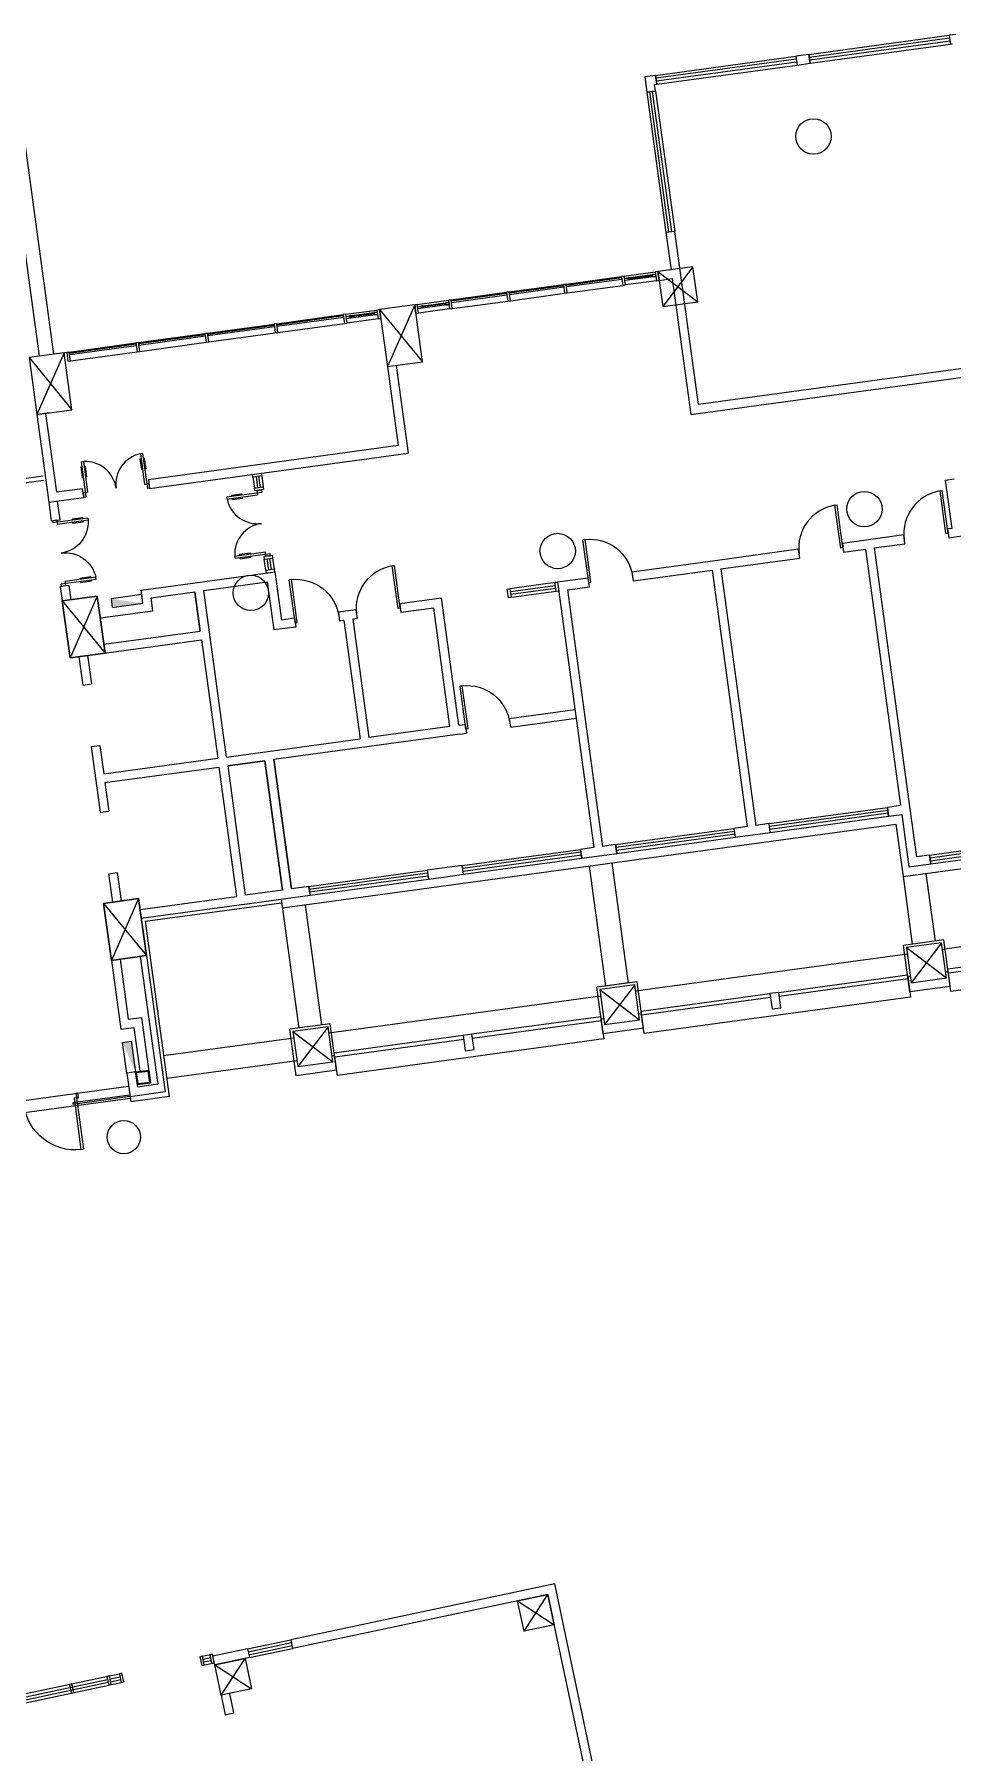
# Model space of a CAD drawing. Header units: millimetres. Extents: x -162945 to 7560, y -3558 to 130718.
# Drawn here: x -143059 to -122297, y 85640 to 124475 of the extents above; entities that cross this region are included whole.
import ezdxf

# ---------------------------------------------------------------- set-up
doc = ezdxf.new("R2010")
doc.units = ezdxf.units.MM
doc.header["$LTSCALE"] = 5
for name, color, linetype in [('A-GLAZ', 140, 'Continuous'), ('A-GLAZ-CWMG', 3, 'Continuous'), ('A-HOLE', 2, 'Continuous'), ('A-WALL', 7, 'Continuous'), ('A—\\M+5C3C5\\M+5B4B0', 135, 'Continuous'), ('A—\\M+5C7BD\\M+5CCE5', 7, 'Continuous'), ('E-COLS-F3$0$0S-COLS-LINE', 4, 'Continuous'), ('E1-RI-3F$0$A-GLAZ-CWMG', 3, 'Continuous'), ('E2-RI-3F$0$A-GLAZ-CWMG', 3, 'Continuous'), ('E2-RI-3F$0$A-WALL', 7, 'Continuous'), ('E2-RV-234F$0$A-GLAZ-CWMG', 3, 'Continuous')]:
    doc.layers.add(name, color=color, linetype=linetype)

msp = doc.modelspace()

# ---------------------------------------------------------------- linework, layer by layer
for p, q in [((-140613, 115004), (-140662, 114997)), ((-140613, 115004), (-140662, 114997)), ((-140662, 114997), (-140567, 114303)), ((-140662, 114997), (-140567, 114303)), ((-140613, 115004), (-140504, 114211)), ((-140613, 115004), (-140504, 114211)), ((-142009, 114700), (-141984, 114703)), ((-142009, 114700), (-141984, 114703)), ((-142000, 114814), (-141950, 114821)), ((-142000, 114814), (-141950, 114821)), ((-142000, 114814), (-141891, 114022)), ((-142000, 114814), (-141891, 114022)), ((-141950, 114821), (-141855, 114127)), ((-141950, 114821), (-141855, 114127)), ((-141910, 114713), (-141935, 114710)), ((-141910, 114713), (-141935, 114710)), ((-140672, 114883), (-140647, 114886)), ((-140672, 114883), (-140647, 114886)), ((-140639, 114642), (-140614, 114646)), ((-140639, 114642), (-140614, 114646)), ((-140573, 114896), (-140597, 114893)), ((-140573, 114896), (-140597, 114893)), ((-140540, 114656), (-140564, 114653)), ((-140540, 114656), (-140564, 114653)), ((-141976, 114460), (-141952, 114463)), ((-141976, 114460), (-141952, 114463)), ((-141877, 114473), (-141902, 114470)), ((-141877, 114473), (-141902, 114470)), ((-140468, 114317), (-140567, 114303)), ((-140468, 114317), (-140567, 114303)), ((-140455, 114218), (-140504, 114211)), ((-140455, 114218), (-140504, 114211)), ((-140468, 114317), (-140455, 114218)), ((-140468, 114317), (-140455, 114218)), ((-138025, 114165), (-137926, 114178)), ((-137926, 114178), (-137919, 114129)), ((-141954, 114114), (-141855, 114127)), ((-141954, 114114), (-141855, 114127)), ((-141954, 114114), (-141941, 114015)), ((-141954, 114114), (-141941, 114015)), ((-141941, 114015), (-141891, 114022)), ((-141941, 114015), (-141891, 114022)), ((-138711, 114021), (-137919, 114129)), ((-138711, 114021), (-138705, 113971)), ((-138705, 113971), (-138011, 114066)), ((-138604, 114060), (-138364, 114093)), ((-138604, 114060), (-138600, 114036)), ((-138590, 113961), (-138594, 113986)), ((-138590, 113961), (-138350, 113994)), ((-138364, 114093), (-138360, 114069)), ((-138350, 113994), (-138353, 114019)), ((-138025, 114165), (-138011, 114066)), ((-124959, 113832), (-124910, 113838)), ((-124827, 112865), (-124959, 113832)), ((-124778, 112872), (-124910, 113838)), ((-122581, 114157), (-122532, 114163)), ((-122449, 113191), (-122581, 114157)), ((-122400, 113197), (-122532, 114163)), ((-142551, 113496), (-142650, 113482)), ((-142650, 113482), (-142643, 113433)), ((-141851, 113541), (-142643, 113433)), ((-142551, 113496), (-142538, 113397)), ((-141844, 113492), (-142538, 113397)), ((-141965, 113551), (-142205, 113518)), ((-142205, 113518), (-142202, 113493)), ((-142192, 113419), (-142195, 113444)), ((-141952, 113452), (-142192, 113419)), ((-141965, 113551), (-141962, 113526)), ((-141952, 113452), (-141955, 113476)), ((-141851, 113541), (-141844, 113492)), ((-130607, 113060), (-130656, 113053)), ((-130524, 112087), (-130656, 113053)), ((-130475, 112094), (-130607, 113060)), ((-122400, 113197), (-122449, 113191)), ((-138529, 112683), (-137835, 112778)), ((-138522, 112633), (-138529, 112683)), ((-138522, 112633), (-137729, 112742)), ((-138421, 112723), (-138181, 112756)), ((-138421, 112723), (-138418, 112698)), ((-138407, 112624), (-138411, 112649)), ((-138407, 112624), (-138167, 112657)), ((-138181, 112756), (-138177, 112731)), ((-138167, 112657), (-138171, 112681)), ((-137822, 112679), (-137835, 112778)), ((-137822, 112679), (-137722, 112692)), ((-137722, 112692), (-137729, 112742)), ((-124778, 112872), (-124827, 112865)), ((-134966, 112464), (-134917, 112470)), ((-134834, 111498), (-134966, 112464)), ((-134785, 111504), (-134917, 112470)), ((-141661, 112154), (-142454, 112046)), ((-142447, 111996), (-142454, 112046)), ((-142348, 112010), (-142447, 111996)), ((-141668, 112204), (-142361, 112109)), ((-142348, 112010), (-142361, 112109)), ((-141782, 112213), (-142023, 112180)), ((-142023, 112180), (-142019, 112156)), ((-142009, 112081), (-142012, 112106)), ((-141769, 112114), (-142009, 112081)), ((-141782, 112213), (-141779, 112188)), ((-141769, 112114), (-141772, 112139)), ((-141661, 112154), (-141668, 112204)), ((-137245, 112152), (-137294, 112145)), ((-137162, 111179), (-137294, 112145)), ((-137113, 111186), (-137245, 112152)), ((-130524, 112087), (-130475, 112094)), ((-134785, 111504), (-134834, 111498)), ((-137162, 111179), (-137113, 111186)), ((-133384, 109753), (-133434, 109746)), ((-133302, 108780), (-133434, 109746)), ((-133252, 108787), (-133384, 109753)), ((-133302, 108780), (-133252, 108787)), ((-126448, 106637), (-123773, 107002)), ((-123764, 106936), (-126439, 106571)), ((-123755, 106870), (-126430, 106505)), ((-126421, 106438), (-123746, 106804)), ((-123746, 106804), (-123773, 107002)), ((-129916, 106163), (-127241, 106528)), ((-127232, 106462), (-129907, 106097)), ((-127241, 106528), (-127214, 106330)), ((-126421, 106438), (-126448, 106637)), ((-133384, 105690), (-130709, 106055)), ((-130682, 105857), (-130709, 106055)), ((-129916, 106163), (-129889, 105965)), ((-127223, 106396), (-129898, 106031)), ((-129889, 105965), (-127214, 106330)), ((-122818, 105924), (-120143, 106289)), ((-120134, 106223), (-122809, 105858)), ((-120125, 106157), (-122800, 105791)), ((-122791, 105725), (-120116, 106091)), ((-133357, 105491), (-133384, 105690)), ((-130700, 105989), (-133375, 105623)), ((-130691, 105923), (-133366, 105557)), ((-133357, 105491), (-130682, 105857)), ((-122818, 105924), (-122791, 105725)), ((-136852, 105216), (-134177, 105581)), ((-134168, 105515), (-136843, 105150)), ((-134159, 105449), (-136834, 105084)), ((-136825, 105018), (-134150, 105383)), ((-134177, 105581), (-134150, 105383)), ((-136852, 105216), (-136825, 105018)), ((-142103, 100436, 0), (-142162, 100428, 0)), ((-142162, 100428, 0), (-142004, 99269, 0)), ((-142103, 100436, 0), (-141944, 99277, 0)), ((-142004, 99269, 0), (-141944, 99277, 0))]:
    msp.add_line(p, q)
at = {"lineweight": 13}
for p, q in [((-142009, 114700), (-141976, 114460)), ((-142009, 114700), (-141976, 114460)), ((-141910, 114713), (-141877, 114473)), ((-141910, 114713), (-141877, 114473)), ((-140672, 114883), (-140639, 114642)), ((-140672, 114883), (-140639, 114642)), ((-140573, 114896), (-140540, 114656)), ((-140573, 114896), (-140540, 114656))]:
    msp.add_line(p, q, dxfattribs=at)
at = {"extrusion": (0, 0, -1)}
msp.add_lwpolyline([(140604, 111617), (140631, 111815), (141324, 111720), (141297, 111522)], close=True, dxfattribs=at)
at = {"elevation": 0}
msp.add_lwpolyline([(-140771, 101027), (-140969, 101000), (-141064, 101693), (-140866, 101720)], close=True, dxfattribs=at)
at = {"lineweight": 13}
for centre, radius, start, end in [((-140518, 114310), 700, 101.8798, -172.2163), ((-140518, 114310), 700, 101.8798, -172.2163), ((-141905, 114121), 700, 7.7837, 93.6877), ((-141905, 114121), 700, 7.7837, 93.6877), ((-124802, 112869), 975, 99.2526, -172.2167), ((-122424, 113194), 975, 99.2526, -172.2167), ((-134809, 111501), 975, 99.2534, -172.2159)]:
    msp.add_arc(centre, radius, start, end, dxfattribs=at)
for centre, start, end in [((-138018, 114115), -168.1206, -82.2167), ((-137828, 112728), 97.7833, -176.3127)]:
    msp.add_arc(centre, 700, start, end)
at = {"extrusion": (0, 0, -1)}
for centre, start, end in [((142544, 113446), 176.3127, -97.7833), ((142355, 112059), 82.2167, 168.1206)]:
    msp.add_arc(centre, 700, start, end, dxfattribs=at)
at = {"lineweight": 13, "extrusion": (0, 0, -1)}
for centre in [(130499, 112090), (137138, 111183), (133277, 108783)]:
    msp.add_arc(centre, 975, 83.6859, 172.2167, dxfattribs=at)
at = {"lineweight": 13, "extrusion": (-1.50994e-10, -2.06882e-11, -1)}
msp.add_arc((142133, 100432, 0), 1170, -96.3242, -7.7935, dxfattribs=at)
at = {"extrusion": (0, 0, -1)}
msp.add_solid([(140604, 111617), (140604, 111617), (141297, 111522), (141324, 111720)], dxfattribs=at)
msp.add_solid([(-140771, 101027, 0), (-140771, 101027, 0), (-140866, 101720, 0), (-141064, 101693, 0)])
at = {"layer": 'A-GLAZ', "color": 8}
for p, q in [((-142074, 100546), (-142117, 100540)), ((-142117, 100540), (-142103, 100436)), ((-142103, 100436), (-142059, 100442)), ((-142059, 100442), (-142074, 100546))]:
    msp.add_line(p, q, dxfattribs=at)
at = {"layer": 'A-GLAZ', "color": 8, "elevation": 0}
for points in [[(-140771, 101027), (-140474, 101068), (-140433, 100770), (-140730, 100730)], [(-140749, 101010), (-140491, 101045), (-140456, 100787), (-140713, 100752)]]:
    msp.add_lwpolyline(points, close=True, dxfattribs=at)
at = {"layer": 'A-GLAZ-CWMG', "color": 8}
msp.add_lwpolyline([(-142074, 100546), (-142117, 100540), (-142103, 100436), (-142059, 100442)], close=True, dxfattribs=at)
at = {"layer": 'A-HOLE'}
for points in [[(-142863, 114488), (-146034, 114055), (-144950, 106128)], [(-142850, 114389), (-145921, 113969), (-144960, 106934)]]:
    msp.add_lwpolyline(points, dxfattribs=at)
at = {"layer": 'A-WALL'}
for p, q in [((-141317, 103546), (-141105, 101991, 0)), ((-141119, 103573), (-140934, 102216, 0)), ((-140663, 103635, 0), (-140283, 100851, 0)), ((-140525, 103654), (-140103, 100573)), ((-140934, 102216, 0), (-140636, 102256, 0)), ((-140934, 102216, 0), (-140636, 102256, 0)), ((-140636, 102256, 0), (-140447, 100869, 0)), ((-141105, 101991, 0), (-140807, 102031, 0)), ((-140807, 102031, 0), (-140672, 101040, 0)), ((-140969, 101000, 0), (-140896, 100465)), ((-140771, 101027, 0), (-140725, 100690)), ((-140725, 100690), (-140269, 100752)), ((-140288, 100891, 0), (-140269, 100752)), ((-140103, 100573), (-140896, 100465))]:
    msp.add_line(p, q, dxfattribs=at)
at = {"layer": 'A—\\M+5C3C5\\M+5B4B0'}
for p, q in [((-125545, 124021), (-122375, 124455)), ((-122366, 124389), (-125536, 123955)), ((-122357, 124322), (-125527, 123889)), ((-129013, 123547), (-125843, 123981)), ((-125834, 123915), (-129004, 123481)), ((-125518, 123823), (-122348, 124256)), ((-125825, 123848), (-128995, 123415)), ((-128986, 123349), (-125816, 123782)), ((-129212, 123166), (-129014, 123193)), ((-129014, 123193), (-129212, 123166)), ((-129212, 123166), (-128779, 119996)), ((-128713, 120005), (-129146, 123175)), ((-128647, 120014), (-129080, 123184)), ((-129014, 123193), (-128581, 120023)), ((-128581, 120023), (-128779, 119996)), ((-131038, 118829), (-129783, 119001)), ((-129779, 118970), (-131034, 118799)), ((-131031, 118774), (-129776, 118945)), ((-129776, 118945), (-129779, 118970)), ((-129724, 119009), (-129021, 119105)), ((-129717, 118960), (-129014, 119056)), ((-129717, 118960), (-129642, 118970)), ((-129710, 118909), (-129717, 118960)), ((-129710, 118909), (-129717, 118960)), ((-129007, 119005), (-129710, 118909)), ((-129635, 118920), (-129710, 118909)), ((-128993, 118907), (-129697, 118811)), ((-129642, 118970), (-129089, 119045)), ((-129556, 118982), (-129642, 118970)), ((-129642, 118970), (-129635, 118920)), ((-129086, 119020), (-129638, 118945)), ((-129014, 119056), (-129089, 119045)), ((-129089, 119045), (-129082, 118995)), ((-129082, 118995), (-129007, 119005)), ((-128961, 119113), (-129021, 119105)), ((-129021, 119105), (-128993, 118907)), ((-129007, 119005), (-129014, 119056)), ((-129014, 119056), (-129007, 119005)), ((-128993, 118907), (-128934, 118915)), ((-128934, 118915), (-128961, 119113)), ((-134401, 118370), (-133697, 118466)), ((-133638, 118474), (-132383, 118645)), ((-132378, 118615), (-133633, 118444)), ((-133630, 118418), (-132375, 118590)), ((-133611, 118276), (-132356, 118447)), ((-132323, 118654), (-131098, 118821)), ((-131094, 118791), (-132319, 118623)), ((-132319, 118623), (-132316, 118598)), ((-132316, 118598), (-131090, 118766)), ((-132296, 118455), (-131071, 118623)), ((-131034, 118799), (-131031, 118774)), ((-131011, 118631), (-129756, 118802)), ((-137579, 117935), (-136075, 118141)), ((-137579, 117935), (-136075, 118141)), ((-136071, 118111), (-137575, 117905)), ((-136071, 118111), (-137575, 117905)), ((-137571, 117880), (-136068, 118085)), ((-137571, 117880), (-136068, 118085)), ((-136068, 118085), (-136071, 118111)), ((-136068, 118085), (-136071, 118111)), ((-136016, 118149), (-135312, 118245)), ((-136016, 118149), (-135312, 118245)), ((-136009, 118100), (-135306, 118196)), ((-136009, 118100), (-135306, 118196)), ((-136009, 118100), (-135933, 118110)), ((-136009, 118100), (-135933, 118110)), ((-136002, 118049), (-136009, 118100)), ((-136002, 118049), (-136009, 118100)), ((-136002, 118049), (-136009, 118100)), ((-136002, 118049), (-136009, 118100)), ((-135299, 118146), (-136002, 118049)), ((-135299, 118146), (-136002, 118049)), ((-135927, 118060), (-136002, 118049)), ((-135927, 118060), (-136002, 118049)), ((-135933, 118110), (-135381, 118186)), ((-135933, 118110), (-135381, 118186)), ((-135847, 118122), (-135933, 118110)), ((-135847, 118122), (-135933, 118110)), ((-135933, 118110), (-135927, 118060)), ((-135933, 118110), (-135927, 118060)), ((-135378, 118160), (-135930, 118085)), ((-135378, 118160), (-135930, 118085)), ((-135306, 118196), (-135381, 118186)), ((-135306, 118196), (-135381, 118186)), ((-135381, 118186), (-135374, 118135)), ((-135381, 118186), (-135374, 118135)), ((-135374, 118135), (-135299, 118146)), ((-135374, 118135), (-135299, 118146)), ((-135253, 118253), (-135312, 118245)), ((-135253, 118253), (-135312, 118245)), ((-135312, 118245), (-135285, 118047)), ((-135312, 118245), (-135285, 118047)), ((-135299, 118146), (-135306, 118196)), ((-135306, 118196), (-135299, 118146)), ((-135299, 118146), (-135306, 118196)), ((-135306, 118196), (-135299, 118146)), ((-135226, 118055), (-135253, 118253)), ((-134394, 118320), (-133690, 118417)), ((-134394, 118320), (-134318, 118331)), ((-134387, 118270), (-134394, 118320)), ((-134387, 118270), (-134394, 118320)), ((-133683, 118366), (-134387, 118270)), ((-134311, 118280), (-134387, 118270)), ((-133670, 118268), (-134373, 118171)), ((-134318, 118331), (-133766, 118406)), ((-134232, 118343), (-134318, 118331)), ((-134318, 118331), (-134311, 118280)), ((-133762, 118381), (-134315, 118306)), ((-133690, 118417), (-133766, 118406)), ((-133766, 118406), (-133759, 118356)), ((-133759, 118356), (-133683, 118366)), ((-133683, 118366), (-133690, 118417)), ((-133690, 118417), (-133683, 118366)), ((-133633, 118444), (-133630, 118418)), ((-140705, 117508), (-139201, 117714)), ((-140705, 117508), (-139201, 117714)), ((-139197, 117683), (-140700, 117478)), ((-139197, 117683), (-140700, 117478)), ((-139142, 117722), (-137638, 117927)), ((-139142, 117722), (-137638, 117927)), ((-137634, 117897), (-139137, 117691)), ((-137634, 117897), (-139137, 117691)), ((-139137, 117691), (-139134, 117666)), ((-139137, 117691), (-139134, 117666)), ((-139134, 117666), (-137631, 117872)), ((-139134, 117666), (-137631, 117872)), ((-139115, 117524), (-137611, 117729)), ((-139115, 117524), (-137611, 117729)), ((-137575, 117905), (-137571, 117880)), ((-137575, 117905), (-137571, 117880)), ((-137552, 117737), (-136048, 117943)), ((-137552, 117737), (-136048, 117943)), ((-135285, 118047), (-135989, 117951)), ((-135285, 118047), (-135989, 117951)), ((-135285, 118047), (-135226, 118055)), ((-135285, 118047), (-135226, 118055)), ((-142268, 117294), (-140764, 117500)), ((-142268, 117294), (-140764, 117500)), ((-140760, 117470), (-142263, 117264)), ((-140760, 117470), (-142263, 117264)), ((-142260, 117239), (-140756, 117444)), ((-142260, 117239), (-140756, 117444)), ((-142240, 117096), (-140737, 117302)), ((-142240, 117096), (-140737, 117302)), ((-140700, 117478), (-140697, 117453)), ((-140700, 117478), (-140697, 117453)), ((-140697, 117453), (-139193, 117658)), ((-140697, 117453), (-139193, 117658)), ((-140677, 117310), (-139174, 117515)), ((-140677, 117310), (-139174, 117515)), ((-138117, 114470), (-138082, 114218)), ((-138047, 114480), (-138013, 114227)), ((-137988, 114488), (-137954, 114235)), ((-137919, 114497), (-137884, 114245)), ((-137759, 112369), (-137794, 112622)), ((-137700, 112377), (-137734, 112630)), ((-137630, 112387), (-137665, 112640)), ((-137828, 112360), (-137863, 112612)), ((-131231, 112091), (-132307, 111944)), ((-131281, 112014), (-132297, 111875)), ((-131273, 111954), (-132289, 111815)), ((-131264, 111885), (-132279, 111746)), ((-140890, 100425), (-160656, 97723)), ((-140900, 100500), (-142188, 100324)), ((-142188, 100324), (-142185, 100299)), ((-142185, 100299), (-140897, 100475)), ((-138239, 87984), (-137261, 88191)), ((-138239, 87984), (-137261, 88191)), ((-139257, 87819), (-139316, 87807)), ((-139316, 87807), (-139275, 87611)), ((-139266, 87817), (-139032, 87867)), ((-139216, 87624), (-139257, 87819)), ((-139244, 87754), (-139077, 87789)), ((-139032, 87867), (-139091, 87854)), ((-139091, 87854), (-139050, 87659)), ((-138991, 87671), (-139032, 87867)), ((-138226, 87918), (-137247, 88126)), ((-138226, 87918), (-137247, 88126)), ((-138212, 87853), (-137233, 88060)), ((-138212, 87853), (-137233, 88060)), ((-138198, 87788), (-137220, 87995)), ((-138198, 87788), (-137220, 87995)), ((-141361, 87374), (-141136, 87422)), ((-141077, 87434), (-141136, 87422)), ((-141136, 87422), (-141094, 87226)), ((-141036, 87238), (-141077, 87434)), ((-139275, 87611), (-138991, 87671)), ((-139275, 87611), (-139216, 87624)), ((-139230, 87689), (-139063, 87724)), ((-139050, 87659), (-138991, 87671)), ((-148425, 85879), (-141361, 87374)), ((-148411, 85813), (-141406, 87296)), ((-148397, 85748), (-141392, 87231)), ((-148383, 85683), (-141378, 87166)), ((-142208, 87195), (-142267, 87182)), ((-142267, 87182), (-142225, 86987)), ((-142225, 86987), (-142167, 86999)), ((-142167, 86999), (-142208, 87195)), ((-141361, 87374), (-141419, 87362)), ((-141419, 87362), (-141378, 87166)), ((-141378, 87166), (-141319, 87178)), ((-141319, 87178), (-141361, 87374)), ((-141347, 87309), (-141122, 87356)), ((-141333, 87244), (-141108, 87291)), ((-141319, 87178), (-141094, 87226)), ((-141094, 87226), (-141036, 87238))]:
    msp.add_line(p, q, dxfattribs=at)
at = {"layer": 'A—\\M+5C3C5\\M+5B4B0', "extrusion": (0, 0, -1)}
for p, q in [((-129724, 119009), (-129783, 119001)), ((-129783, 119001), (-129756, 118802)), ((-129697, 118811), (-129724, 119009)), ((-133638, 118474), (-133697, 118466)), ((-133697, 118466), (-133670, 118268)), ((-133611, 118276), (-133638, 118474)), ((-132323, 118654), (-132383, 118645)), ((-132383, 118645), (-132356, 118447)), ((-132356, 118447), (-132296, 118455)), ((-132296, 118455), (-132323, 118654)), ((-131038, 118829), (-131098, 118821)), ((-131098, 118821), (-131071, 118623)), ((-131071, 118623), (-131011, 118631)), ((-131011, 118631), (-131038, 118829)), ((-129756, 118802), (-129697, 118811)), ((-136016, 118149), (-136075, 118141)), ((-136016, 118149), (-136075, 118141)), ((-136075, 118141), (-136048, 117943)), ((-136075, 118141), (-136048, 117943)), ((-135989, 117951), (-136016, 118149)), ((-135989, 117951), (-136016, 118149)), ((-134401, 118370), (-134460, 118361)), ((-134460, 118361), (-134433, 118163)), ((-134433, 118163), (-134373, 118171)), ((-134373, 118171), (-134401, 118370)), ((-133670, 118268), (-133611, 118276)), ((-139142, 117722), (-139201, 117714)), ((-139201, 117714), (-139174, 117515)), ((-139115, 117524), (-139142, 117722)), ((-137579, 117935), (-137638, 117927)), ((-137579, 117935), (-137638, 117927)), ((-137638, 117927), (-137611, 117729)), ((-137638, 117927), (-137611, 117729)), ((-137611, 117729), (-137552, 117737)), ((-137611, 117729), (-137552, 117737)), ((-137552, 117737), (-137579, 117935)), ((-137552, 117737), (-137579, 117935)), ((-136048, 117943), (-135989, 117951)), ((-136048, 117943), (-135989, 117951)), ((-142268, 117294), (-142327, 117286)), ((-142268, 117294), (-142327, 117286)), ((-142327, 117286), (-142300, 117088)), ((-142327, 117286), (-142300, 117088)), ((-142240, 117096), (-142268, 117294)), ((-142240, 117096), (-142268, 117294)), ((-140705, 117508), (-140764, 117500)), ((-140764, 117500), (-140737, 117302)), ((-140737, 117302), (-140677, 117310)), ((-140677, 117310), (-140705, 117508)), ((-139174, 117515), (-139115, 117524)), ((-142300, 117088), (-142240, 117096)), ((-142300, 117088), (-142240, 117096))]:
    msp.add_line(p, q, dxfattribs=at)
at = {"layer": 'A—\\M+5C3C5\\M+5B4B0', "color": 8}
for p, q in [((-123419, 105438), (-88226, 110248)), ((-137452, 104730), (-123581, 106624)), ((-123581, 106624), (-123419, 105438)), ((-130516, 105677), (-130145, 102964)), ((-130001, 105747), (-129630, 103034)), ((-123419, 105438), (-123210, 103912)), ((-122903, 105508), (-122695, 103982)), ((-137479, 104927), (-137081, 102016)), ((-140550, 104429, 0), (-137469, 104850, 0)), ((-136937, 104800), (-136566, 102086)), ((-122529, 103803), (-116386, 104643)), ((-140550, 104429, 0), (-140008, 100466, 0)), ((-129464, 102855), (-123322, 103695)), ((-122497, 104009), (-123408, 103885)), ((-123265, 102834), (-123408, 103885)), ((-122353, 102959), (-122497, 104009)), ((-119493, 103744), (-122406, 103346)), ((-122394, 103262), (-122406, 103346)), ((-122394, 103262), (-119481, 103660)), ((-116313, 103665), (-122337, 102841)), ((-129432, 103061), (-130344, 102937)), ((-130200, 101886), (-130344, 102937)), ((-129630, 103035), (-130145, 102964)), ((-129289, 102011), (-129432, 103061)), ((-126230, 102823), (-123317, 103221)), ((-126219, 102739), (-123306, 103137)), ((-123317, 103221), (-123306, 103137)), ((-123306, 103137), (-123248, 102717)), ((-122353, 102959), (-123265, 102834)), ((-122337, 102841), (-122394, 103262)), ((-129341, 102398), (-126428, 102796)), ((-129330, 102314), (-126417, 102712)), ((-123248, 102717), (-129272, 101893)), ((-126230, 102823), (-126428, 102796)), ((-126428, 102796), (-126381, 102449)), ((-126183, 102476), (-126230, 102823)), ((-130253, 102273), (-133166, 101875)), ((-133154, 101791), (-130241, 102189)), ((-130253, 102273), (-130241, 102189)), ((-130241, 102189), (-130184, 101769)), ((-129330, 102314), (-129341, 102398)), ((-129272, 101893), (-129330, 102314)), ((-126381, 102449), (-126183, 102476)), ((-136368, 102113), (-137279, 101989)), ((-137136, 100938), (-137279, 101989)), ((-136224, 101063), (-136368, 102113)), ((-133364, 101848), (-136277, 101450)), ((-136265, 101366), (-133352, 101764)), ((-130184, 101769), (-136208, 100945)), ((-133166, 101875), (-133364, 101848)), ((-133364, 101848), (-133316, 101501)), ((-133118, 101528), (-133166, 101875)), ((-129289, 102011), (-130200, 101886)), ((-136265, 101366), (-136277, 101450)), ((-136208, 100945), (-136265, 101366)), ((-133316, 101501), (-133118, 101528)), ((-136224, 101063), (-137136, 100938)), ((-140896, 100465), (-140880, 100347, 0)), ((-140008, 100466, 0), (-140880, 100347, 0))]:
    msp.add_line(p, q, dxfattribs=at)
at = {"layer": 'A—\\M+5C3C5\\M+5B4B0'}
for points in [[(-137927, 114557), (-137919, 114497), (-138117, 114470), (-138125, 114530)], [(-137884, 114245), (-137876, 114185), (-138074, 114158), (-138082, 114218)], [(-137665, 112640), (-137673, 112699), (-137871, 112672), (-137863, 112612)], [(-137622, 112328), (-137630, 112387), (-137828, 112360), (-137820, 112300)], [(-132366, 111936), (-132307, 111944), (-132279, 111746), (-132339, 111738)], [(-131291, 112083), (-131231, 112091), (-131204, 111893), (-131264, 111885)]]:
    msp.add_lwpolyline(points, close=True, dxfattribs=at)
at = {"layer": 'A—\\M+5C3C5\\M+5B4B0', "color": 8}
for points in [[(-123311, 103171), (-123251, 103179)], [(-122459, 103288), (-122399, 103296)], [(-136400, 101907), (-130257, 102747)], [(-130246, 102223), (-130187, 102231)], [(-129394, 102340), (-129335, 102348)], [(-140135, 101396), (-137193, 101799)], [(-136330, 101392), (-136270, 101400)], [(-140065, 100881), (-137122, 101283)], [(-140065, 100881), (-137122, 101283)]]:
    msp.add_lwpolyline(points, dxfattribs=at)
at = {"layer": 'A—\\M+5C3C5\\M+5B4B0'}
msp.add_lwpolyline([(-160416, 98039), (-140928, 100703)], dxfattribs=at)
at = {"layer": 'A—\\M+5C7BD\\M+5CCE5'}
for p, q in [((-122225, 124475), (-122375, 124454)), ((-122375, 124454), (-122348, 124256)), ((-125545, 124021), (-125843, 123980)), ((-125843, 123980), (-125815, 123782)), ((-125518, 123823), (-125545, 124021)), ((-122348, 124256), (-122297, 124263)), ((-129013, 123547), (-129260, 123513)), ((-129260, 123513), (-129212, 123166)), ((-128986, 123349), (-129013, 123547)), ((-125815, 123782), (-125518, 123823)), ((-129035, 123342), (-128986, 123349)), ((-129014, 123193), (-129035, 123342)), ((-142941, 117202), (-143714, 122855)), ((-143397, 122898), (-142624, 117246)), ((-128452, 119082), (-128581, 120023)), ((-128046, 116109), (-128581, 120023)), ((-128779, 119996), (-128664, 119154)), ((-128664, 119154), (-128961, 119113)), ((-128961, 119113), (-128934, 118915)), ((-128934, 118915), (-128637, 118955)), ((-128637, 118955), (-128217, 115884)), ((-134433, 118163), (-134460, 118362)), ((-142327, 117286), (-142624, 117246)), ((-135077, 116965), (-134833, 115182)), ((-135077, 116965), (-134833, 115182)), ((-134879, 116992), (-134608, 115011)), ((-134879, 116992), (-134608, 115011)), ((-121309, 117030), (-128046, 116109)), ((-128217, 115884), (-121183, 116846)), ((-142706, 115922), (-143003, 115882)), ((-142706, 115922), (-143003, 115882)), ((-143003, 115882), (-142733, 113900)), ((-143003, 115882), (-142733, 113900)), ((-142805, 115909), (-142561, 114125)), ((-142805, 115909), (-142561, 114125)), ((-134833, 115182), (-140481, 114410)), ((-134833, 115182), (-140481, 114410)), ((-140454, 114212), (-134608, 115011)), ((-140454, 114212), (-134608, 115011)), ((-141967, 114207), (-142561, 114125)), ((-141967, 114207), (-142561, 114125)), ((-141940, 114008), (-141967, 114207)), ((-141940, 114008), (-141967, 114207)), ((-140481, 114410), (-140454, 114212)), ((-140481, 114410), (-140454, 114212)), ((-122463, 114400), (-122265, 114427)), ((-122463, 114400), (-122314, 113310)), ((-142733, 113900), (-141940, 114008)), ((-142733, 113900), (-141940, 114008)), ((-142733, 113900), (-142675, 113479)), ((-142477, 113506), (-142534, 113927)), ((-142675, 113479), (-142477, 113506)), ((-124197, 113053), (-124791, 112971)), ((-123404, 113161), (-124197, 113053)), ((-123377, 112963), (-123404, 113161)), ((-122314, 113310), (-122413, 113296)), ((-122413, 113296), (-122386, 113098)), ((-122386, 113098), (-122089, 113139)), ((-125782, 112836), (-127664, 112579)), ((-127538, 112394), (-125755, 112638)), ((-125755, 112638), (-125782, 112836)), ((-124791, 112971), (-124764, 112773)), ((-124764, 112773), (-124269, 112841)), ((-124269, 112841), (-123476, 107043)), ((-124070, 112868), (-123377, 112963)), ((-124070, 112868), (-123264, 106971)), ((-139257, 112104), (-137622, 112328)), ((-137622, 112328), (-137473, 111238)), ((-127664, 112579), (-129547, 112321)), ((-129547, 112321), (-129520, 112123)), ((-129520, 112123), (-127736, 112367)), ((-127736, 112367), (-126944, 106569)), ((-127538, 112394), (-126746, 106596)), ((-142274, 112020), (-142472, 111993)), ((-142472, 111993), (-142414, 111572)), ((-142230, 111698), (-142274, 112020)), ((-140644, 111914), (-139257, 112104)), ((-140644, 111914), (-139257, 112104)), ((-140604, 111617), (-140644, 111914)), ((-140604, 111617), (-140644, 111914)), ((-140419, 111743), (-139428, 111879)), ((-140419, 111743), (-139428, 111879)), ((-139306, 110987), (-139428, 111879)), ((-139428, 111879), (-139306, 110987)), ((-139428, 111879), (-139306, 110987)), ((-139230, 111906), (-137793, 112102)), ((-138716, 108141), (-139230, 111906)), ((-137793, 112102), (-137644, 111013)), ((-130538, 112186), (-131231, 112091)), ((-131231, 112091), (-130412, 106095)), ((-131006, 111920), (-130511, 111988)), ((-131006, 111920), (-130214, 106122)), ((-130511, 111988), (-130538, 112186)), ((-140378, 111446), (-140419, 111743)), ((-140378, 111446), (-140419, 111743)), ((-135789, 111468), (-136185, 111414)), ((-135789, 111468), (-135762, 111270)), ((-133857, 111732), (-134798, 111603)), ((-134798, 111603), (-134771, 111405)), ((-134028, 111507), (-134771, 111405)), ((-133662, 108832), (-134028, 111507)), ((-133464, 108859), (-133857, 111732)), ((-141567, 111284), (-140378, 111446)), ((-141567, 111284), (-140378, 111446)), ((-137149, 111080), (-137644, 111013)), ((-137149, 111080), (-137644, 111013)), ((-137176, 111278), (-137473, 111238)), ((-137176, 111278), (-137473, 111238)), ((-137176, 111278), (-137149, 111080)), ((-137176, 111278), (-137149, 111080)), ((-136185, 111414), (-136158, 111216)), ((-136059, 111229), (-136158, 111216)), ((-136059, 111229), (-135694, 108554)), ((-135762, 111270), (-135861, 111256)), ((-135861, 111256), (-135496, 108581)), ((-142252, 110383), (-139279, 110789)), ((-142252, 110383), (-139279, 110789)), ((-141486, 110689), (-139306, 110987)), ((-141486, 110689), (-139306, 110987)), ((-139279, 110789), (-138914, 108114)), ((-139279, 110789), (-138914, 108114)), ((-142054, 110410), (-141966, 109766)), ((-142054, 110410), (-141966, 109766)), ((-141855, 110437), (-141767, 109793)), ((-141855, 110437), (-141767, 109793)), ((-141966, 109766), (-141767, 109793)), ((-141966, 109766), (-141767, 109793)), ((-132324, 109014), (-130839, 109218)), ((-133662, 108832), (-135496, 108581)), ((-133464, 108859), (-133315, 108879)), ((-133315, 108879), (-133288, 108681)), ((-132324, 109014), (-132297, 108816)), ((-132297, 108816), (-130812, 109019)), ((-141776, 108379), (-141578, 108406)), ((-141776, 108379), (-141578, 108406)), ((-141776, 108379), (-141573, 106892)), ((-141776, 108379), (-141573, 106892)), ((-141578, 108406), (-141490, 107762)), ((-141578, 108406), (-141490, 107762)), ((-138716, 108141), (-135694, 108554)), ((-133437, 108661), (-137648, 108085)), ((-133437, 108661), (-133288, 108681)), ((-141490, 107762), (-138914, 108114)), ((-141490, 107762), (-138914, 108114)), ((-138688, 107943), (-137846, 108058)), ((-138688, 107943), (-137846, 108058)), ((-137846, 108058), (-138688, 107943)), ((-137846, 108058), (-137446, 105135)), ((-137446, 105135), (-137846, 108058)), ((-137648, 108085), (-137248, 105162)), ((-137248, 105162), (-137648, 108085)), ((-141463, 107563), (-138887, 107916)), ((-141463, 107563), (-138887, 107916)), ((-138887, 107916), (-138487, 104993)), ((-138887, 107916), (-138487, 104993)), ((-138688, 107943), (-138289, 105020)), ((-138688, 107943), (-138289, 105020)), ((-141463, 107563), (-141375, 106919)), ((-141463, 107563), (-141375, 106919)), ((-141573, 106892), (-141375, 106919)), ((-141573, 106892), (-141375, 106919)), ((-123476, 107043), (-123773, 107002)), ((-123773, 107002), (-123746, 106804)), ((-123746, 106804), (-123449, 106844)), ((-123449, 106844), (-123287, 105657)), ((-123264, 106971), (-123116, 105883)), ((-126944, 106569), (-127241, 106528)), ((-127241, 106528), (-127214, 106330)), ((-126818, 106384), (-126421, 106438)), ((-126448, 106637), (-126746, 106596)), ((-126421, 106438), (-126448, 106637)), ((-130412, 106095), (-130709, 106055)), ((-130709, 106055), (-130682, 105857)), ((-129916, 106163), (-130214, 106122)), ((-129889, 105965), (-129916, 106163)), ((-127214, 106330), (-126818, 106384)), ((-133384, 105690), (-134177, 105581)), ((-133357, 105491), (-133384, 105690)), ((-130682, 105857), (-130286, 105911)), ((-130286, 105911), (-129889, 105965)), ((-123287, 105658), (-122791, 105725)), ((-122818, 105924), (-123116, 105883)), ((-123089, 105685), (-123089, 105685)), ((-122791, 105725), (-122818, 105924)), ((-141383, 105505), (-141185, 105532)), ((-141383, 105505), (-141185, 105532)), ((-141383, 105505), (-141295, 104861)), ((-141383, 105505), (-141295, 104861)), ((-141185, 105532), (-141097, 104888)), ((-141185, 105532), (-141097, 104888)), ((-134177, 105581), (-134150, 105383)), ((-134150, 105383), (-133753, 105437)), ((-133753, 105437), (-133357, 105491)), ((-140667, 104695), (-138487, 104993)), ((-140667, 104695), (-138487, 104993)), ((-138361, 104808), (-136825, 105018)), ((-137446, 105135), (-138289, 105020)), ((-136852, 105216), (-137248, 105162)), ((-136852, 105216), (-137248, 105162)), ((-136825, 105018), (-136852, 105216)), ((-140640, 104497), (-138262, 104822)), ((-140640, 104497), (-138262, 104822)), ((-131293, 89454), (-137261, 88191)), ((-131293, 89454), (-137261, 88191)), ((-130299, 84758), (-131293, 89454)), ((-130299, 84758), (-131293, 89454)), ((-131447, 89217), (-137220, 87995)), ((-131447, 89217), (-137220, 87995)), ((-130536, 84912), (-131447, 89217)), ((-130536, 84912), (-131447, 89217)), ((-137261, 88191), (-137220, 87995)), ((-137261, 88191), (-137220, 87995)), ((-138239, 87984), (-139022, 87818)), ((-138239, 87984), (-139022, 87818)), ((-138981, 87622), (-139022, 87818)), ((-138981, 87622), (-139022, 87818)), ((-138198, 87788), (-138981, 87622)), ((-138198, 87788), (-138981, 87622)), ((-138239, 87984), (-138198, 87788)), ((-138239, 87984), (-138198, 87788))]:
    msp.add_line(p, q, dxfattribs=at)
for points in [[(-142428, 111671), (-141635, 111779), (-141459, 110491), (-142252, 110383)], [(-142428, 111671), (-141635, 111779), (-141459, 110491), (-142252, 110383)], [(-141493, 104834), (-140701, 104943), (-140525, 103654), (-141317, 103546)], [(-141493, 104834), (-140701, 104943), (-140525, 103654), (-141317, 103546)]]:
    msp.add_lwpolyline(points, close=True, dxfattribs=at)
msp.add_lwpolyline([(-138836, 86937), (-138742, 86497), (-138547, 86539), (-138640, 86979)], dxfattribs=at)
msp.add_lwpolyline([(-138836, 86937), (-138742, 86497), (-138547, 86539), (-138640, 86979)], dxfattribs=at)
at = {"layer": 'Defpoints'}
for p, q in [((-132132, 89072), (-131303, 88532)), ((-131987, 88387), (-131447, 89217)), ((-138836, 86937), (-138296, 87767)), ((-138981, 87622), (-138151, 87082))]:
    msp.add_line(p, q, dxfattribs=at)
for points in [[(-128962, 119113), (-128061, 118429)], [(-128169, 119221), (-128853, 118321)], [(-135253, 118253), (-134284, 117073)], [(-134460, 118362), (-135077, 116965)], [(-143179, 117170), (-142211, 115990)], [(-142387, 117278), (-143003, 115882)], [(-142428, 111671), (-141459, 110491)], [(-141635, 111779), (-142252, 110383)], [(-140701, 104943), (-141317, 103546)], [(-141493, 104834), (-140525, 103655)], [(-123341, 103834), (-122440, 103149)], [(-122548, 103942), (-123232, 103041)], [(-129483, 102994), (-130168, 102093)], [(-130276, 102886), (-129375, 102201)], [(-137212, 101938), (-136311, 101253)], [(-136419, 102046), (-137103, 101145)]]:
    msp.add_lwpolyline(points, dxfattribs=at)
at = {"layer": 'E-COLS-F3$0$0S-COLS-LINE', "color": 255}
for points in [[(-128169, 119221), (-128962, 119113), (-128853, 118321), (-128061, 118429)], [(-135253, 118253), (-135077, 116965), (-134284, 117073), (-134460, 118362)], [(-143179, 117170), (-143003, 115882), (-142211, 115990), (-142387, 117278)], [(-142428, 111671), (-142252, 110383), (-141459, 110491), (-141635, 111779)], [(-141493, 104834), (-141317, 103546), (-140525, 103655), (-140701, 104943)], [(-122548, 103942), (-123341, 103834), (-123232, 103041), (-122440, 103149)], [(-129483, 102994), (-130276, 102886), (-130168, 102093), (-129375, 102201)], [(-136419, 102046), (-137212, 101938), (-137103, 101145), (-136311, 101253)], [(-132132, 89072), (-131447, 89217), (-131303, 88532), (-131987, 88387)], [(-138981, 87622), (-138296, 87767), (-138151, 87082), (-138836, 86937)]]:
    msp.add_lwpolyline(points, close=True, dxfattribs=at)
for centre, radius in [((-125443, 122168), 400), ((-124292, 113746), 400), ((-131227, 112798), 400), ((-138163, 111850), 400), ((-141035, 99552), 375)]:
    msp.add_circle(centre, radius, dxfattribs=at)
at = {"layer": 'E1-RI-3F$0$A-GLAZ-CWMG'}
msp.add_line((-138991, 87671), (-139032, 87867), dxfattribs=at)
at = {"layer": 'E2-RI-3F$0$A-GLAZ-CWMG'}
msp.add_line((-128581, 120023), (-128779, 119996), dxfattribs=at)
at = {"layer": 'E2-RI-3F$0$A-WALL', "lineweight": 13}
for p, q in [((-122375, 124455), (-122348, 124256)), ((-122375, 124455), (-122348, 124256)), ((-125843, 123981), (-125816, 123782)), ((-125843, 123981), (-125816, 123782)), ((-125518, 123823), (-125545, 124021)), ((-125545, 124021), (-125518, 123823)), ((-128986, 123349), (-129013, 123547)), ((-129013, 123547), (-128986, 123349))]:
    msp.add_line(p, q, dxfattribs=at)
at = {"layer": 'E2-RV-234F$0$A-GLAZ-CWMG', "lineweight": 18}
for p, q in [((-135226, 118055), (-135253, 118253)), ((-139142, 117722), (-139201, 117714)), ((-139201, 117714), (-139174, 117515)), ((-139115, 117524), (-139142, 117722)), ((-140705, 117508), (-140764, 117500)), ((-140764, 117500), (-140737, 117302)), ((-140737, 117302), (-140677, 117310)), ((-140677, 117310), (-140705, 117508)), ((-139174, 117515), (-139115, 117524))]:
    msp.add_line(p, q, dxfattribs=at)

doc.saveas('drawing.dxf')
